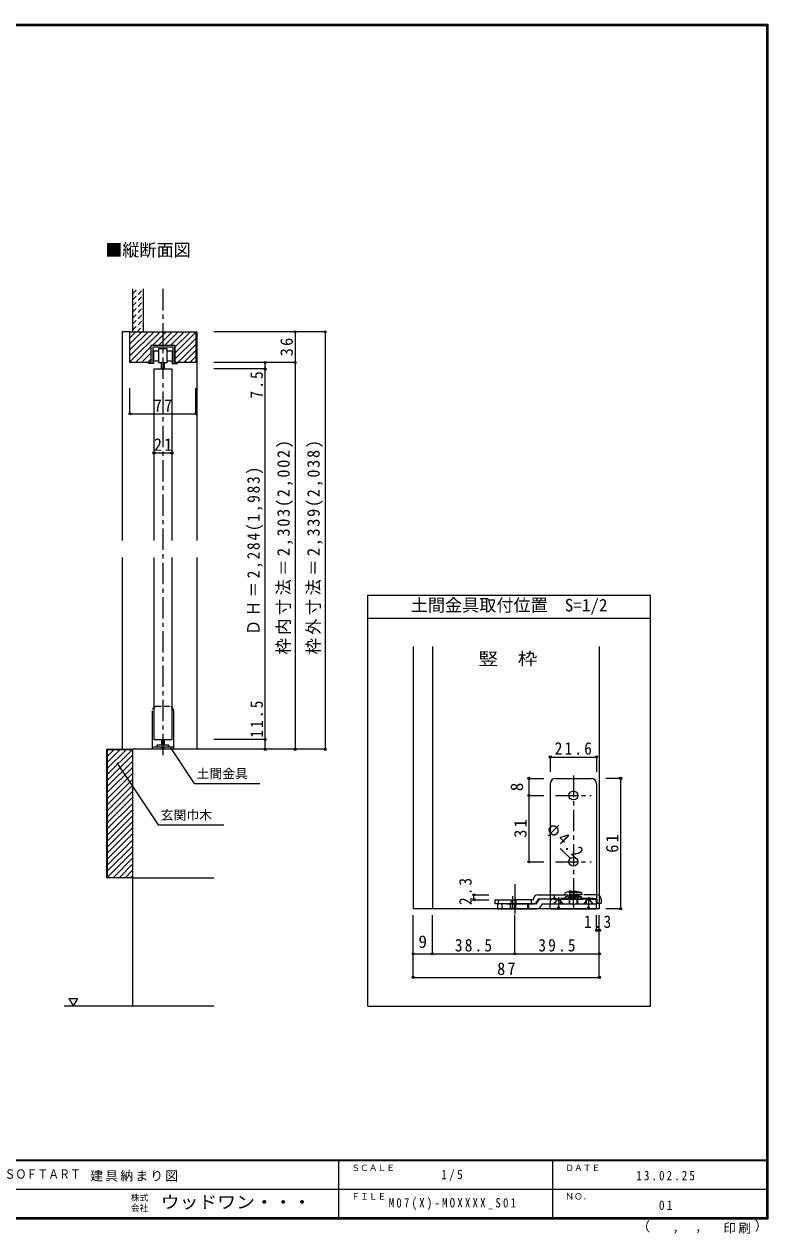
# Model space of a CAD drawing. Units: millimetres, scale not verified, with parts at other scales. Extents: x -973 to 977, y -718 to 696.
# Drawn here: x 108 to 977, y -718 to 696 of the extents above; entities that cross this region are included whole.
import ezdxf
from ezdxf.enums import TextEntityAlignment as Align

# ---------------------------------------------------------------- set-up
doc = ezdxf.new("R2010")
doc.units = ezdxf.units.MM
doc.header["$LTSCALE"] = 5
doc.header["$PDMODE"] = 32
doc.header["$PDSIZE"] = 2.5
for name, pattern in [('CHAIN1', [8, 5, -1, 1, -1]), ('DASHED1', [1.8, 1.2, -0.6]), ('DASHED3', [4, 3, -1])]:
    doc.linetypes.add(name, pattern=pattern)
for name, color, linetype in [('0-1_通り芯', 4, 'CHAIN1'), ('0-3_仕上げ', 2, 'Continuous'), ('0-4_枠', 3, 'Continuous'), ('0-6_扉', 6, 'Continuous'), ('0-7_金物', 7, 'Continuous'), ('0-A_文字', 7, 'Continuous'), ('0-B_寸法', 7, 'Continuous'), ('0-C_ハッチ', 4, 'Continuous'), ('1-1_通り芯', 4, 'CHAIN1'), ('1-4_枠', 3, 'Continuous'), ('1-7_金物', 7, 'Continuous'), ('1-A_文字', 7, 'Continuous'), ('1-B_寸法', 4, 'Continuous'), ('F-0_補助線', 7, 'Continuous'), ('F-1_枠', 6, 'Continuous'), ('F-A_文字', 7, 'Continuous')]:
    doc.layers.add(name, color=color, linetype=linetype)
doc.styles.add('HGP明朝B', font='')
doc.styles.add('ＭＳ ゴシック', font='')
doc.styles.get('HGP明朝B').set_extended_font_data('HGP明朝B')
doc.styles.get('ＭＳ ゴシック').set_extended_font_data('MS Gothic')

msp = doc.modelspace()

# ---------------------------------------------------------------- linework, layer by layer
at = {"layer": '0-1_通り芯'}
msp.add_line((270.019, 386.384), (270.019, -163.616), dxfattribs=at)
at = {"layer": '0-3_仕上げ'}
for p, q in [((234.519, 386.384), (234.519, 336.384)), ((247.019, 386.384), (247.019, 336.384)), ((234.519, 336.384), (247.019, 336.384))]:
    msp.add_line(p, q, dxfattribs=at)
at = {"layer": '0-3_仕上げ', "color": 7}
for p, q in [((329.519, -151.616), (234.519, -151.616)), ((234.519, -151.616), (234.519, -451.616)), ((234.519, -301.616), (329.519, -301.616)), ((329.519, -451.616), (154.519, -451.616))]:
    msp.add_line(p, q, dxfattribs=at)
at = {"layer": '0-4_枠', "color": 4}
for p, q in [((222.519, 336.384), (222.519, 92.384)), ((231.519, 336.384), (222.519, 336.384)), ((308.519, 336.384), (309.519, 336.384)), ((309.519, 336.384), (309.519, 92.384)), ((222.519, 72.384), (222.519, -151.616)), ((309.519, 72.384), (309.519, -151.616))]:
    msp.add_line(p, q, dxfattribs=at)
at = {"layer": '0-4_枠'}
for p, q in [((231.519, 300.384), (231.519, 336.384)), ((231.519, 336.384), (308.519, 336.384)), ((308.519, 336.384), (308.519, 300.384)), ((256.019, 320.384), (256.019, 300.384)), ((284.019, 320.384), (256.019, 320.384)), ((284.019, 320.384), (284.019, 300.384)), ((256.019, 300.384), (231.519, 300.384)), ((308.519, 300.384), (284.019, 300.384)), ((204.519, -301.616), (204.519, -151.616)), ((204.519, -151.616), (234.519, -151.616)), ((205.019, -152.116), (205.019, -301.616)), ((234.519, -152.116), (205.019, -152.116)), ((234.519, -151.616), (234.519, -301.616)), ((234.519, -301.616), (204.519, -301.616))]:
    msp.add_line(p, q, dxfattribs=at)
at = {"layer": '0-6_扉'}
for p, q in [((259.519, 292.884), (259.519, 92.384)), ((259.519, 292.884), (280.519, 292.884)), ((280.519, 292.884), (280.519, 92.384)), ((259.519, 72.384), (259.519, -140.116)), ((280.519, 72.384), (280.519, -140.116)), ((259.519, -140.116), (280.519, -140.116))]:
    msp.add_line(p, q, dxfattribs=at)
at = {"layer": '0-7_金物'}
for p, q in [((256.019, 320.384), (256.019, 300.384)), ((284.019, 320.384), (256.019, 320.384)), ((265.018, 316.384), (265.018, 300.384)), ((275.019, 316.384), (265.018, 316.384)), ((275.019, 300.384), (275.019, 316.384)), ((281.049, 313.586), (275.019, 313.586)), ((281.049, 302.586), (281.049, 313.586)), ((284.019, 300.384), (284.019, 320.384)), ((253.019, 300.384), (253.019, 299.384)), ((256.019, 300.384), (253.019, 300.384)), ((259.186, 299.384), (253.019, 299.384)), ((258.019, 300.384), (259.186, 300.384)), ((259.049, 302.586), (265.018, 302.586)), ((259.186, 299.384), (259.186, 300.384)), ((265.018, 300.384), (275.019, 300.384)), ((272.019, 292.884), (272.019, 300.384)), ((275.019, 302.586), (281.049, 302.586)), ((280.721, 300.384), (282.019, 300.384)), ((280.721, 299.384), (280.721, 300.384)), ((280.721, 299.384), (287.018, 299.384)), ((284.019, 300.384), (287.018, 300.384)), ((287.018, 300.384), (287.018, 299.384)), ((257.519, -106.616), (257.519, -151.616)), ((282.519, -106.616), (282.519, -151.616)), ((268.519, -140.116), (268.519, -146.885)), ((282.519, -149.185), (257.519, -149.185)), ((263.019, -146.885), (263.019, -149.185)), ((277.019, -146.885), (263.019, -146.885)), ((268.519, -149.185), (268.519, -149.616)), ((268.519, -149.616), (271.519, -149.616)), ((271.519, -149.185), (271.519, -149.616)), ((277.019, -146.885), (277.019, -149.185))]:
    msp.add_line(p, q, dxfattribs=at)
at = {"layer": '0-7_金物', "linetype": 'DASHED1'}
msp.add_line((277.519, -101.616), (262.519, -101.616), dxfattribs=at)
at = {"layer": '0-7_金物'}
for points in [[(282.019, 300.384), (282.019, 318.384), (258.019, 318.384), (258.019, 300.384)], [(265.018, 313.586), (259.049, 313.586), (259.049, 302.586)], [(268.019, 300.384), (268.019, 292.884), (272.019, 292.884)], [(268.519, -140.116), (271.519, -140.116), (271.519, -146.885)]]:
    msp.add_lwpolyline(points, dxfattribs=at)
at = {"layer": '0-7_金物', "linetype": 'DASHED1'}
for centre, start, end in [((262.519, -106.616), 90, 180), ((277.519, -106.616), 0, 90)]:
    msp.add_arc(centre, 5, start, end, dxfattribs=at)
at = {"layer": '0-A_文字', "color": 3}
for p, q in [((509.519, -451.616), (509.519, 28.384)), ((509.519, 28.384), (839.519, 28.384)), ((839.519, -451.616), (839.519, 28.384)), ((509.519, 1.859), (839.519, 1.859)), ((509.519, -451.616), (839.519, -451.616))]:
    msp.add_line(p, q, dxfattribs=at)
at = {"layer": '0-A_文字'}
for p, q in [((278.662, -149.908), (306.428, -191.557)), ((306.428, -191.557), (383.092, -191.557)), ((160.083, -442.802), (170.083, -442.802)), ((160.083, -442.802), (165.083, -451.462)), ((170.083, -442.802), (165.083, -451.462))]:
    msp.add_line(p, q, dxfattribs=at)
msp.add_lwpolyline([(216.045, -167.299), (264.488, -239.964), (341.152, -239.964)], dxfattribs=at)
at = {"layer": '0-B_寸法', "color": 4}
for p, q in [((459.519, 336.384), (329.519, 336.384)), ((424.519, 336.384), (424.519, 300.384)), ((459.519, 336.384), (459.519, -151.616)), ((424.519, 300.384), (329.519, 300.384)), ((389.519, 292.884), (389.519, 300.384)), ((424.519, 300.384), (424.519, -151.616)), ((389.519, 292.884), (329.519, 292.884)), ((389.519, -140.116), (389.519, 292.884)), ((231.519, 240.384), (231.519, 270.384)), ((308.493, 240.384), (308.493, 270.384)), ((231.519, 240.384), (308.493, 240.384)), ((259.519, 194.729), (280.519, 194.729)), ((389.519, -140.116), (329.519, -140.116)), ((389.519, -151.616), (389.519, -140.116)), ((459.519, -151.616), (329.519, -151.616))]:
    msp.add_line(p, q, dxfattribs=at)
at = {"layer": '0-B_寸法'}
for p in [(424.519, 336.384), (459.519, 336.384), (389.519, 300.384), (424.519, 300.384), (389.519, 292.884), (231.519, 240.384), (308.493, 240.384), (259.519, 194.729), (280.519, 194.729), (389.519, -140.116), (389.519, -151.616), (424.519, -151.616), (459.519, -151.616)]:
    msp.add_point(p, dxfattribs=at)
at = {"layer": '0-C_ハッチ', "linetype": 'DASHED1'}
for p, q in [((234.519, 380.664), (240.239, 386.384)), ((234.519, 373.593), (247.019, 386.093)), ((234.519, 366.522), (247.019, 379.022)), ((234.519, 359.451), (247.019, 371.951)), ((234.519, 352.38), (247.019, 364.88)), ((234.519, 345.309), (247.019, 357.809)), ((234.519, 338.238), (247.019, 350.738)), ((239.737, 336.384), (247.019, 343.666)), ((246.808, 336.384), (247.019, 336.595))]:
    msp.add_line(p, q, dxfattribs=at)
at = {"layer": '0-C_ハッチ'}
for p, q in [((231.519, 329.476), (238.427, 336.384)), ((231.519, 322.405), (245.498, 336.384)), ((231.519, 315.334), (252.569, 336.384)), ((231.519, 308.263), (259.64, 336.384)), ((231.519, 301.192), (266.711, 336.384)), ((257.782, 320.384), (273.782, 336.384)), ((264.853, 320.384), (280.853, 336.384)), ((271.924, 320.384), (287.924, 336.384)), ((278.995, 320.384), (294.995, 336.384)), ((284.019, 318.337), (302.066, 336.384)), ((284.019, 311.266), (308.519, 335.766)), ((284.019, 304.195), (308.519, 328.695)), ((237.782, 300.384), (256.019, 318.621)), ((244.853, 300.384), (256.019, 311.55)), ((287.279, 300.384), (308.519, 321.624)), ((294.351, 300.384), (308.519, 314.552)), ((251.924, 300.384), (256.019, 304.479)), ((301.422, 300.384), (308.519, 307.481)), ((308.493, 300.384), (308.519, 300.41)), ((205.019, -152.752), (205.655, -152.116)), ((205.019, -159.823), (212.726, -152.116)), ((205.019, -166.894), (219.797, -152.116)), ((205.019, -173.965), (226.868, -152.116)), ((205.019, -181.036), (233.939, -152.116)), ((205.019, -188.108), (234.519, -158.608)), ((205.019, -195.179), (234.519, -165.679)), ((205.019, -202.25), (234.519, -172.75)), ((205.019, -209.321), (234.519, -179.821)), ((205.019, -216.392), (234.519, -186.892)), ((205.019, -223.463), (234.519, -193.963)), ((205.019, -230.534), (234.519, -201.034)), ((205.019, -237.605), (234.519, -208.105)), ((205.019, -244.676), (234.519, -215.176)), ((205.019, -251.747), (234.519, -222.247)), ((205.019, -258.818), (234.519, -229.318)), ((205.019, -265.889), (234.519, -236.389)), ((205.019, -272.96), (234.519, -243.46)), ((205.019, -280.032), (234.519, -250.532)), ((205.019, -287.103), (234.519, -257.603)), ((205.019, -294.174), (234.519, -264.674)), ((205.019, -301.245), (234.519, -271.745)), ((211.719, -301.616), (234.519, -278.816)), ((218.79, -301.616), (234.519, -285.887)), ((225.861, -301.616), (234.519, -292.958)), ((232.932, -301.616), (234.519, -300.029))]:
    msp.add_line(p, q, dxfattribs=at)
at = {"layer": '1-1_通り芯'}
for p, q in [((749.564, -182.373), (749.564, -340.033)), ((728.814, -205.587), (770.314, -205.587)), ((728.814, -283.087), (770.314, -283.087)), ((681.064, -309.178), (681.064, -347.151))]:
    msp.add_line(p, q, dxfattribs=at)
at = {"layer": '1-4_枠'}
for p, q in [((562.314, -31.393), (562.314, -338.087)), ((584.814, -31.393), (584.814, -338.087)), ((779.814, -31.393), (779.814, -338.087)), ((779.814, -338.087), (562.314, -338.087))]:
    msp.add_line(p, q, dxfattribs=at)
at = {"layer": '1-7_金物'}
for p, q in [((722.564, -191.837), (722.564, -332.087)), ((728.814, -185.587), (770.314, -185.587)), ((776.564, -191.837), (776.564, -332.087)), ((678.555, -323.366), (678.555, -337.091)), ((732.064, -324.322), (732.064, -336.322)), ((745.564, -331.587), (745.564, -316.587)), ((748.487, -318.211), (748.348, -317.621)), ((749.564, -334.254), (749.564, -323.666)), ((750.781, -317.621), (750.642, -318.211)), ((767.064, -324.322), (767.064, -336.322)), ((658.314, -332.337), (658.314, -327.337)), ((658.314, -327.337), (671.315, -327.337)), ((671.315, -332.337), (658.314, -332.337)), ((661.565, -327.337), (661.565, -332.337)), ((666.315, -338.087), (666.315, -332.337)), ((671.315, -327.337), (680.814, -327.337)), ((675.94, -338.087), (675.94, -332.337)), ((702.535, -327.337), (680.814, -327.337)), ((682.44, -338.087), (682.44, -332.337)), ((682.815, -332.337), (682.815, -327.337)), ((696.315, -338.087), (696.315, -332.337)), ((697.565, -338.087), (697.565, -332.337)), ((700.565, -332.337), (700.565, -327.337)), ((702.929, -325.525), (702.535, -327.337)), ((706.68, -332.337), (706.946, -331.115)), ((706.68, -332.337), (706.68, -332.337)), ((707.814, -326.587), (707.421, -328.399)), ((708.696, -326.587), (707.814, -326.587)), ((719.943, -326.587), (708.696, -326.587)), ((712.565, -332.337), (712.299, -333.558)), ((722.564, -326.587), (712.565, -326.587)), ((712.565, -332.337), (712.565, -332.337)), ((712.565, -332.337), (712.565, -332.337)), ((712.565, -332.337), (722.564, -332.337)), ((722.564, -326.587), (720.655, -326.587)), ((722.564, -338.087), (722.564, -332.337)), ((722.564, -338.087), (764.828, -338.087)), ((767.065, -335.291), (764.828, -338.087)), ((764.828, -338.087), (769.301, -338.087)), ((769.301, -338.087), (767.065, -335.291)), ((769.301, -338.087), (776.564, -338.087)), ((776.564, -338.087), (776.564, -332.337)), ((781.814, -326.587), (781.814, -331.337))]:
    msp.add_line(p, q, dxfattribs=at)
at = {"layer": '1-7_金物', "linetype": 'DASHED3'}
for p, q in [((727.189, -321.587), (727.919, -321.587)), ((727.919, -321.587), (745.564, -321.587)), ((739.439, -321.587), (739.768, -319.483)), ((759.689, -321.587), (739.439, -321.587)), ((739.439, -326.587), (739.768, -324.483)), ((759.361, -319.483), (739.768, -319.483)), ((759.361, -324.483), (739.768, -324.483)), ((744.439, -326.587), (744.439, -321.587)), ((750.642, -318.211), (748.487, -318.211)), ((749.564, -327.583), (749.564, -320.058)), ((754.689, -326.587), (754.689, -321.587)), ((759.689, -321.587), (759.361, -319.483)), ((759.689, -326.587), (759.361, -324.483)), ((722.564, -332.087), (722.564, -332.337)), ((722.564, -332.337), (725.939, -332.337)), ((749.564, -326.087), (726.314, -326.087)), ((727.065, -332.337), (731.088, -327.307)), ((733.041, -327.307), (737.065, -332.337)), ((734.439, -332.337), (734.439, -326.587)), ((744.564, -326.587), (744.564, -332.337)), ((745.512, -332.337), (745.512, -326.587)), ((772.814, -326.087), (749.564, -326.087)), ((749.564, -332.337), (776.564, -332.337)), ((753.617, -326.587), (753.617, -332.337)), ((754.564, -326.587), (753.617, -326.587)), ((753.617, -332.337), (754.564, -332.337)), ((754.564, -332.337), (754.564, -326.587)), ((765.561, -326.587), (754.564, -326.587)), ((762.065, -332.337), (766.088, -327.307)), ((764.689, -332.337), (764.689, -326.587)), ((776.564, -326.587), (765.561, -326.587)), ((768.041, -327.307), (772.065, -332.337)), ((776.564, -326.587), (776.814, -326.587)), ((776.564, -332.087), (776.564, -332.337))]:
    msp.add_line(p, q, dxfattribs=at)
at = {"layer": '1-7_金物'}
for points in [[(707.814, -321.587), (710.446, -321.587), (722.564, -321.587)], [(706.68, -332.337), (660.69, -332.337), (660.69, -338.087), (697.565, -338.087), (706.68, -338.087)], [(671.315, -332.337), (676.065, -332.337), (681.065, -332.337), (702.535, -332.337)], [(676.065, -332.337), (676.065, -337.337), (681.065, -337.337), (681.065, -332.337)], [(776.814, -326.587), (776.814, -331.337), (781.814, -331.337)]]:
    msp.add_lwpolyline(points, dxfattribs=at)
at = {"layer": '1-7_金物', "linetype": 'DASHED3'}
for points in [[(722.564, -321.587), (727.189, -321.587), (727.189, -326.587), (722.564, -326.587)], [(776.814, -321.587), (776.564, -321.587), (745.564, -321.587)], [(750.781, -322.621), (750.642, -323.211), (748.487, -323.211), (748.348, -322.621)], [(753.617, -326.587), (732.791, -326.587), (731.746, -326.587), (722.564, -326.587)], [(725.939, -332.337), (734.621, -332.337), (753.617, -332.337)], [(727.919, -326.587), (728.564, -326.587), (727.189, -326.587)], [(727.919, -326.587), (745.564, -326.587), (776.564, -326.587)], [(754.564, -332.337), (764.564, -332.337), (776.564, -332.337)], [(776.564, -332.337), (776.564, -326.587), (776.564, -326.587)]]:
    msp.add_lwpolyline(points, dxfattribs=at)
at = {"layer": '1-7_金物'}
msp.add_lwpolyline([(734.301, -338.087), (732.065, -335.291), (729.828, -338.087)], close=True, dxfattribs=at)
for centre in [(749.564, -205.587), (749.564, -283.087)]:
    msp.add_circle(centre, 5.25, dxfattribs=at)
for centre, radius, start, end in [((728.814, -191.837), 6.25, 90, 180), ((770.314, -191.837), 6.25, 0, 90), ((707.814, -326.587), 5, 90, 167.73522), ((749.064, -341.634), 24.023, 91.7088, 112.76769), ((750.064, -341.634), 24.023, 67.23231, 88.2912), ((776.814, -326.587), 5, 0, 90), ((680.939, -332.212), 4.877, 91.46881, 181.46881), ((702.535, -327.337), 5, 270, 347.73522), ((706.68, -332.337), 5.75, 270, 347.73523), ((712.565, -332.337), 5.75, 90, 167.73523)]:
    msp.add_arc(centre, radius, start, end, dxfattribs=at)
at = {"layer": '1-7_金物', "linetype": 'DASHED3'}
for centre, radius, start, end in [((749.064, -346.634), 24.023, 91.7088, 112.76769), ((750.064, -346.634), 24.023, 67.23231, 88.2912), ((726.314, -329.837), 3.75, 90, 180), ((732.064, -328.088), 1.25, 38.65984, 141.34022), ((767.064, -328.088), 1.25, 38.65984, 141.34022), ((772.814, -329.837), 3.75, 0, 90)]:
    msp.add_arc(centre, radius, start, end, dxfattribs=at)
at = {"layer": '1-B_寸法'}
for p, q in [((722.564, -160.587), (776.564, -160.587)), ((722.564, -160.587), (722.564, -178.087)), ((776.564, -160.587), (776.564, -178.087)), ((697.564, -185.587), (697.564, -205.587)), ((697.564, -185.587), (715.064, -185.587)), ((804.814, -185.587), (787.314, -185.587)), ((804.814, -338.087), (804.814, -185.587)), ((697.564, -205.587), (715.064, -205.587)), ((697.564, -205.587), (697.564, -283.087)), ((745.996, -279.236), (734.132, -267.372)), ((697.564, -283.087), (715.064, -283.087)), ((633.314, -327.337), (633.314, -321.587)), ((633.314, -321.587), (650.814, -321.587)), ((633.314, -327.337), (650.814, -327.337)), ((779.814, -338.087), (776.632, -338.087)), ((804.814, -338.087), (787.314, -338.087)), ((562.314, -390.587), (562.314, -345.587)), ((562.314, -418.087), (562.314, -345.587)), ((584.814, -390.587), (584.814, -345.587)), ((681.064, -390.587), (681.064, -345.587)), ((776.564, -363.087), (776.564, -345.587)), ((779.814, -363.087), (779.814, -345.587)), ((779.814, -363.087), (776.564, -363.087)), ((779.814, -390.587), (779.814, -363.087)), ((779.814, -418.087), (779.814, -363.087)), ((562.314, -390.587), (584.814, -390.587)), ((584.814, -390.587), (681.064, -390.587)), ((681.064, -390.587), (779.814, -390.587)), ((562.314, -418.087), (779.814, -418.087))]:
    msp.add_line(p, q, dxfattribs=at)
at = {"layer": '1-B_寸法', "color": 7}
for p in [(722.564, -160.587), (776.564, -160.587), (697.564, -185.587), (804.814, -185.587), (697.564, -205.587), (697.564, -283.087), (633.314, -321.587), (633.314, -327.337), (804.814, -338.087), (776.564, -363.087), (779.814, -363.087), (562.314, -390.587), (584.814, -390.587), (681.064, -390.587), (779.814, -390.587), (562.314, -418.087), (779.814, -418.087)]:
    msp.add_point(p, dxfattribs=at)
at = {"layer": 'F-1_枠'}
for p, q in [((-973.347, 695.833), (976.653, 695.833)), ((-973.347, 695), (976.653, 695)), ((-973.347, 694.167), (976.653, 694.167)), ((974.986, 695.833), (974.986, -700.833)), ((975.82, 695.833), (975.82, -700.833)), ((976.653, 695.833), (976.653, -700.833)), ((976.653, -631.667), (-973.347, -631.667)), ((976.653, -632.5), (-973.347, -632.5)), ((474.986, -632.5), (474.986, -699.167)), ((724.986, -632.5), (724.986, -699.167)), ((1.653, -665.833), (974.986, -665.834)), ((976.653, -699.167), (-973.347, -699.167)), ((976.653, -700), (-973.347, -700)), ((976.653, -700.833), (-973.347, -700.833))]:
    msp.add_line(p, q, dxfattribs=at)

# ---------------------------------------------------------------- texts
at = {"layer": '0-A_文字', "style": 'ＭＳ ゴシック'}
for s, height, p in [('■縦断面図', 14.66, (202.519, 420.243)), ('土間金具取付位置\u3000S=1/2', 14.66, (559.519, 5.121)), ('土間金具', 11, (309.287, -188.801)), ('玄関巾木', 11, (267.347, -237.207))]:
    msp.add_text(s, height=height, dxfattribs=at).set_placement(p, align=Align.BOTTOM_LEFT)
at = {"layer": '0-B_寸法', "char_height": 14.66, "attachment_point": 7, "rotation": 90, "style": 'ＭＳ ゴシック'}
for s, insert in [('\\T1.27;\\W0.95;36', (422.019, 307.759)), ('\\T1.27;\\W0.9;7.5', (387.019, 258.384)), ('\\T1.21;\\W0.95;枠内寸法＝2,303(2,002)', (422.019, -40.741)), ('\\T1.21;\\W0.95;枠外寸法＝2,339(2,038)', (457.019, -40.741)), ('\\T1.23;\\W0.9;ＤＨ＝2,284(1,983)', (387.019, -18.241)), ('\\T1.28;\\W0.9;11.5', (387.019, -138.116))]:
    msp.add_mtext(s, dxfattribs=dict(at, insert=insert))
at = {"layer": '0-B_寸法', "char_height": 14.66, "attachment_point": 7, "style": 'ＭＳ ゴシック'}
for s, insert in [('\\T1.27;\\W0.95;77', (259.381, 242.884)), ('\\T1.27;\\W0.95;21', (259.394, 197.229))]:
    msp.add_mtext(s, dxfattribs=dict(at, insert=insert))
at = {"layer": '1-A_文字', "style": 'ＭＳ ゴシック', "width": 1.15}
msp.add_text('竪\u3000枠', height=14.66, dxfattribs=at).set_placement((638.564, -57.516), align=Align.BOTTOM_LEFT)
at = {"layer": '1-B_寸法', "color": 7, "style": 'ＭＳ ゴシック'}
msp.add_text('8', height=14.66, rotation=90, dxfattribs=at).set_placement((695.064, -200.587), align=Align.BOTTOM_LEFT)
msp.add_text('9', height=14.66, dxfattribs=at).set_placement((568.564, -388.087), align=Align.BOTTOM_LEFT)
at = {"layer": '1-B_寸法', "color": 7, "char_height": 14.66, "attachment_point": 7, "style": 'ＭＳ ゴシック'}
for s, insert in [('\\T1.28;\\W0.9;21.6', (727.689, -158.087)), ('\\T1.27;\\W0.9;1.3', (761.939, -360.587)), ('\\T1.28;\\W0.9;38.5', (611.064, -388.087)), ('\\T1.28;\\W0.9;39.5', (708.564, -388.087)), ('\\T1.27;\\W0.95;87', (660.439, -415.587))]:
    msp.add_mtext(s, dxfattribs=dict(at, insert=insert))
for s, insert, rotation in [('\\T1.27;\\W0.95;31', (695.064, -254.962), 90), ('\\T1.21;\\W0.95;φ4.2', (714.687, -247.927), 315), ('\\T1.27;\\W0.95;61', (802.314, -272.462), 90), ('\\T1.27;\\W0.9;2.3', (630.814, -333.649), 90)]:
    msp.add_mtext(s, dxfattribs=dict(at, insert=insert, rotation=rotation))
at = {"layer": 'F-0_補助線', "style": 'HGP明朝B', "width": 0.85}
msp.add_text('ＳＯＦＴＡＲＴ', height=11, dxfattribs=at).set_placement((84.986, -656.798), align=Align.BOTTOM_LEFT)
at = {"layer": 'F-0_補助線', "insert": (185.035, -656.798), "char_height": 11, "attachment_point": 7, "style": 'ＭＳ ゴシック'}
msp.add_mtext('\\T1.17;建具納まり図', dxfattribs=at)
at = {"layer": 'F-A_文字', "style": 'ＭＳ ゴシック'}
for s, height, p in [('ＳＣＡＬＥ', 7.331, (489.986, -646.667)), ('ＤＡＴＥ', 7.331, (739.986, -646.667)), ('株式', 7.331, (232.486, -681.5)), ('ＦＩＬＥ', 7.331, (489.986, -680)), ('ＮＯ．', 7.331, (739.986, -680.001)), ('会社', 7.331, (232.486, -693.5)), ('（', 11, (823.992, -718.052)), ('）', 11, (961.387, -717.355)), (',', 11, (865.199, -718.052)), (',', 11, (891.686, -717.588))]:
    msp.add_text(s, height=height, dxfattribs=at).set_placement(p, align=Align.BOTTOM_LEFT)
at = {"layer": 'F-A_文字', "style": 'ＭＳ ゴシック', "width": 1.1}
msp.add_text('ウッドワン・・・', height=14.66, dxfattribs=at).set_placement((267.486, -692.5), align=Align.BOTTOM_LEFT)
at = {"layer": 'F-A_文字', "char_height": 11, "attachment_point": 7, "style": 'ＭＳ ゴシック'}
for s, insert in [('\\T1.38;\\W0.9;1/5', (594.986, -656.667)), ('\\T1.39;\\W0.85;13.02.25', (823.111, -655.417)), ('\\T1.4;\\W0.85;M07(X)-MOXXXX_S01', (533.736, -690.001)), ('\\T1.36;\\W0.9;01', (849.361, -690.001)), ('\\T1.17;印刷', (924.678, -717.82))]:
    msp.add_mtext(s, dxfattribs=dict(at, insert=insert))

doc.saveas('drawing.dxf')
